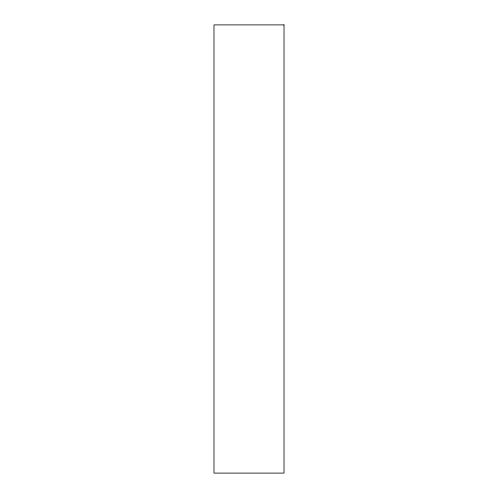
<?xml version="1.0" encoding="UTF-8"?>
<svg xmlns="http://www.w3.org/2000/svg" width="498" height="498" viewBox="0 0 498 498"><rect width="100%" height="100%" fill="white"/><g stroke="black" fill="none" stroke-linecap="round" stroke-linejoin="round"><path stroke-width="0.75" d="M284.016 24.9L213.984 24.9L213.984 473.1L284.016 473.1L284.016 24.9"/></g></svg>
